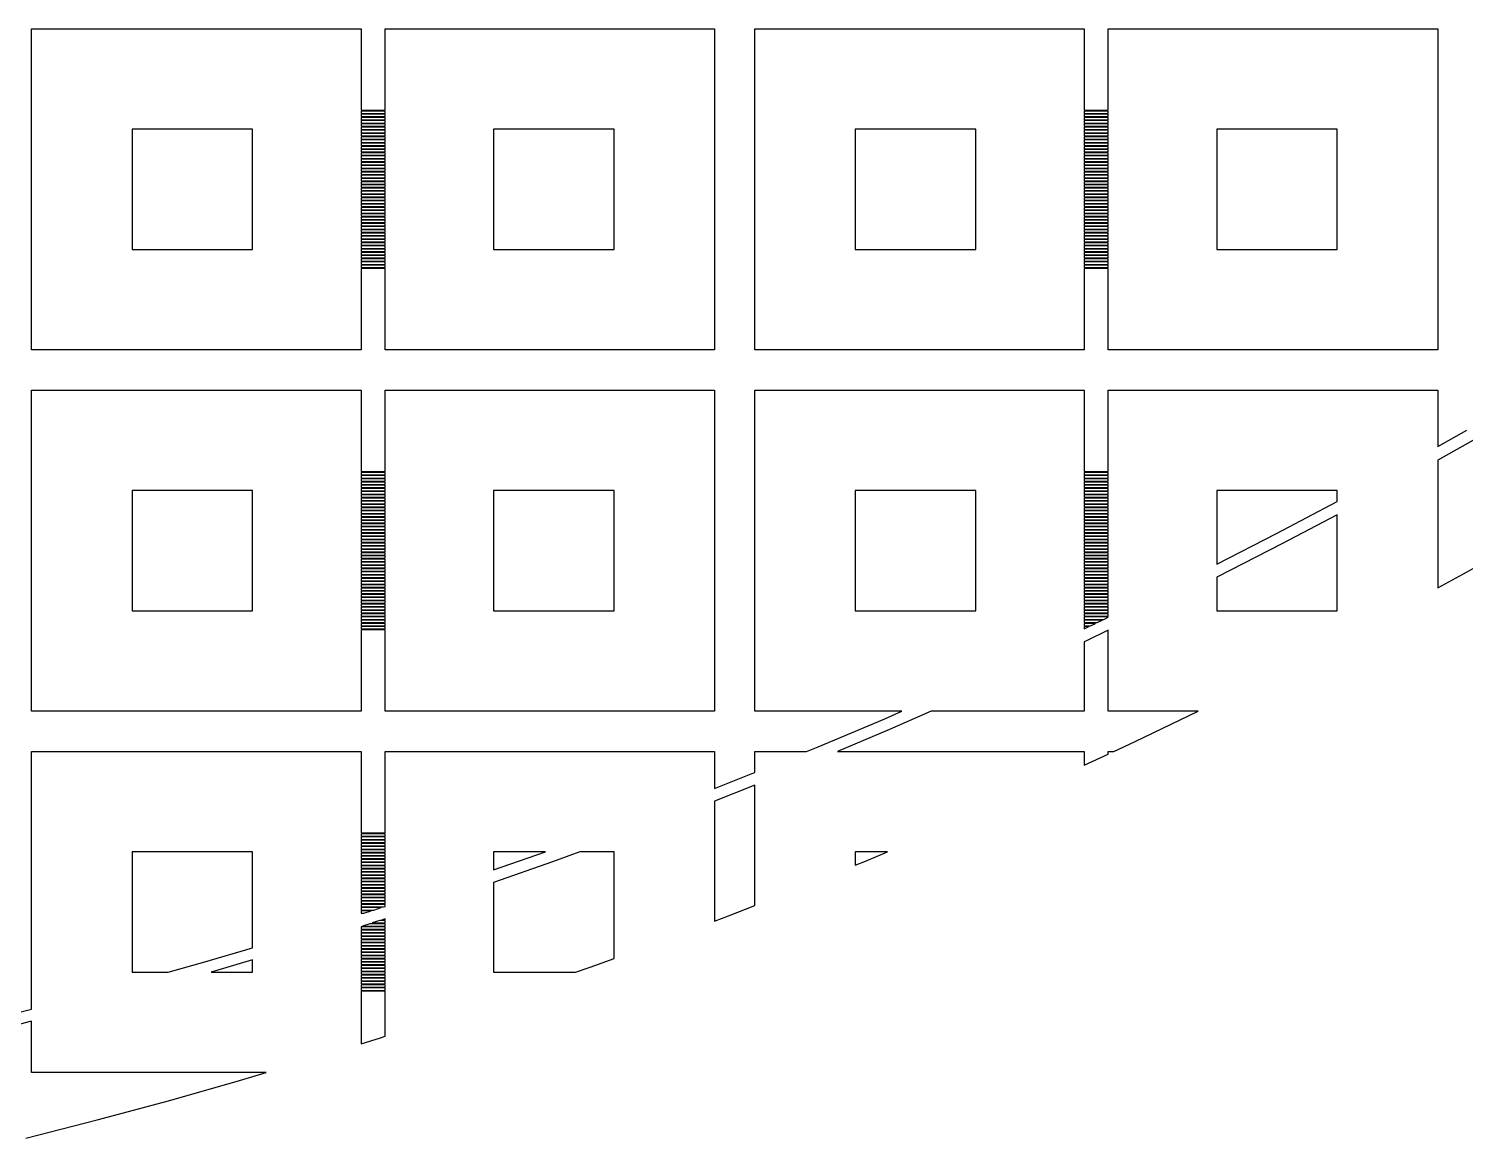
# Model space of a CAD drawing. Extents: x 40 to 187, y -3 to 150.
# Drawn here: x 129.07 to 147.35, y -0.58 to 13.55 of the extents above; entities that cross this region are included whole.
import ezdxf

# ---------------------------------------------------------------- set-up
doc = ezdxf.new("R2010")
doc.units = 0

msp = doc.modelspace()

# ---------------------------------------------------------------- linework, layer by layer
for p, q in [((129.103, 9.459), (129.103, 13.5494)), ((129.103, 13.5494), (133.296, 13.5494)), ((133.296, 13.5494), (133.296, 12.5115)), ((133.603, 12.5115), (133.603, 13.5494)), ((133.603, 13.5494), (137.795, 13.5494)), ((137.795, 13.5494), (137.795, 9.459)), ((138.307, 9.459), (138.307, 13.5494)), ((138.307, 13.5494), (142.499, 13.5494)), ((142.499, 13.5494), (142.499, 12.5115)), ((142.806, 12.5115), (142.806, 13.5494)), ((142.806, 13.5494), (146.999, 13.5494)), ((146.999, 13.5494), (146.999, 9.459)), ((133.296, 12.5115), (133.603, 12.5115)), ((133.603, 12.5013), (133.296, 12.5013)), ((133.296, 12.5013), (133.296, 12.4706)), ((133.296, 12.4706), (133.603, 12.4706)), ((133.603, 12.4604), (133.296, 12.4604)), ((133.296, 12.4604), (133.296, 12.4297)), ((133.603, 12.4706), (133.603, 12.5013)), ((133.603, 12.4297), (133.603, 12.4604)), ((142.499, 12.5115), (142.806, 12.5115)), ((142.806, 12.5013), (142.499, 12.5013)), ((142.499, 12.5013), (142.499, 12.4706)), ((142.499, 12.4706), (142.806, 12.4706)), ((142.806, 12.4604), (142.499, 12.4604)), ((142.499, 12.4604), (142.499, 12.4297)), ((142.806, 12.4706), (142.806, 12.5013)), ((142.806, 12.4297), (142.806, 12.4604)), ((131.915, 12.2712), (130.381, 12.2712)), ((130.381, 12.2712), (130.381, 10.7373)), ((131.915, 10.7373), (131.915, 12.2712)), ((133.296, 12.4297), (133.603, 12.4297)), ((133.603, 12.4195), (133.296, 12.4195)), ((133.296, 12.4195), (133.296, 12.3888)), ((133.296, 12.3888), (133.603, 12.3888)), ((133.603, 12.3786), (133.296, 12.3786)), ((133.296, 12.3786), (133.296, 12.3479)), ((133.296, 12.3479), (133.603, 12.3479)), ((133.603, 12.3376), (133.296, 12.3376)), ((133.296, 12.3376), (133.296, 12.307)), ((133.296, 12.307), (133.603, 12.307)), ((133.603, 12.2968), (133.296, 12.2968)), ((133.296, 12.2968), (133.296, 12.2661)), ((133.296, 12.2661), (133.603, 12.2661)), ((133.603, 12.2558), (133.296, 12.2558)), ((133.296, 12.2558), (133.296, 12.2252)), ((133.603, 12.3888), (133.603, 12.4195)), ((133.603, 12.3479), (133.603, 12.3786)), ((133.603, 12.307), (133.603, 12.3376)), ((133.603, 12.2661), (133.603, 12.2968)), ((133.603, 12.2252), (133.603, 12.2558)), ((136.517, 12.2712), (134.983, 12.2712)), ((134.983, 12.2712), (134.983, 10.7373)), ((136.517, 10.7373), (136.517, 12.2712)), ((141.119, 12.2712), (139.585, 12.2712)), ((139.585, 12.2712), (139.585, 10.7373)), ((141.119, 10.7373), (141.119, 12.2712)), ((142.499, 12.4297), (142.806, 12.4297)), ((142.806, 12.4195), (142.499, 12.4195)), ((142.499, 12.4195), (142.499, 12.3888)), ((142.499, 12.3888), (142.806, 12.3888)), ((142.806, 12.3786), (142.499, 12.3786)), ((142.499, 12.3786), (142.499, 12.3479)), ((142.499, 12.3479), (142.806, 12.3479)), ((142.806, 12.3376), (142.499, 12.3376)), ((142.499, 12.3376), (142.499, 12.307)), ((142.499, 12.307), (142.806, 12.307)), ((142.806, 12.2968), (142.499, 12.2968)), ((142.499, 12.2968), (142.499, 12.2661)), ((142.499, 12.2661), (142.806, 12.2661)), ((142.806, 12.2558), (142.499, 12.2558)), ((142.499, 12.2558), (142.499, 12.2252)), ((142.806, 12.3888), (142.806, 12.4195)), ((142.806, 12.3479), (142.806, 12.3786)), ((142.806, 12.307), (142.806, 12.3376)), ((142.806, 12.2661), (142.806, 12.2968)), ((142.806, 12.2252), (142.806, 12.2558)), ((145.72, 12.2712), (144.187, 12.2712)), ((144.187, 12.2712), (144.187, 10.7373)), ((145.72, 10.7373), (145.72, 12.2712)), ((133.296, 12.2252), (133.603, 12.2252)), ((133.603, 12.2149), (133.296, 12.2149)), ((133.296, 12.2149), (133.296, 12.1843)), ((133.296, 12.1843), (133.603, 12.1843)), ((133.603, 12.174), (133.296, 12.174)), ((133.296, 12.174), (133.296, 12.1434)), ((133.296, 12.1434), (133.603, 12.1434)), ((133.603, 12.1331), (133.296, 12.1331)), ((133.296, 12.1331), (133.296, 12.1024)), ((133.296, 12.1024), (133.603, 12.1024)), ((133.603, 12.0922), (133.296, 12.0922)), ((133.296, 12.0922), (133.296, 12.0616)), ((133.603, 12.1843), (133.603, 12.2149)), ((133.603, 12.1434), (133.603, 12.174)), ((133.603, 12.1024), (133.603, 12.1331)), ((133.603, 12.0616), (133.603, 12.0922)), ((142.499, 12.2252), (142.806, 12.2252)), ((142.806, 12.2149), (142.499, 12.2149)), ((142.499, 12.2149), (142.499, 12.1843)), ((142.499, 12.1843), (142.806, 12.1843)), ((142.806, 12.174), (142.499, 12.174)), ((142.499, 12.174), (142.499, 12.1434)), ((142.499, 12.1434), (142.806, 12.1434)), ((142.806, 12.1331), (142.499, 12.1331)), ((142.499, 12.1331), (142.499, 12.1024)), ((142.499, 12.1024), (142.806, 12.1024)), ((142.806, 12.0922), (142.499, 12.0922)), ((142.499, 12.0922), (142.499, 12.0616)), ((142.806, 12.1843), (142.806, 12.2149)), ((142.806, 12.1434), (142.806, 12.174)), ((142.806, 12.1024), (142.806, 12.1331)), ((142.806, 12.0616), (142.806, 12.0922)), ((133.296, 12.0616), (133.603, 12.0616)), ((133.603, 12.0513), (133.296, 12.0513)), ((133.296, 12.0513), (133.296, 12.0206)), ((133.296, 12.0206), (133.603, 12.0206)), ((133.603, 12.0104), (133.296, 12.0104)), ((133.296, 12.0104), (133.296, 11.9798)), ((133.296, 11.9798), (133.603, 11.9798)), ((133.603, 11.9695), (133.296, 11.9695)), ((133.296, 11.9695), (133.296, 11.9388)), ((133.296, 11.9388), (133.603, 11.9388)), ((133.603, 11.9286), (133.296, 11.9286)), ((133.296, 11.9286), (133.296, 11.8979)), ((133.296, 11.8979), (133.603, 11.8979)), ((133.603, 11.8877), (133.296, 11.8877)), ((133.296, 11.8877), (133.296, 11.857)), ((133.603, 12.0206), (133.603, 12.0513)), ((133.603, 11.9798), (133.603, 12.0104)), ((133.603, 11.9388), (133.603, 11.9695)), ((133.603, 11.8979), (133.603, 11.9286)), ((133.603, 11.857), (133.603, 11.8877)), ((142.499, 12.0616), (142.806, 12.0616)), ((142.806, 12.0513), (142.499, 12.0513)), ((142.499, 12.0513), (142.499, 12.0206)), ((142.499, 12.0206), (142.806, 12.0206)), ((142.806, 12.0104), (142.499, 12.0104)), ((142.499, 12.0104), (142.499, 11.9798)), ((142.499, 11.9798), (142.806, 11.9798)), ((142.806, 11.9695), (142.499, 11.9695)), ((142.499, 11.9695), (142.499, 11.9388)), ((142.499, 11.9388), (142.806, 11.9388)), ((142.806, 11.9286), (142.499, 11.9286)), ((142.499, 11.9286), (142.499, 11.8979)), ((142.499, 11.8979), (142.806, 11.8979)), ((142.806, 11.8877), (142.499, 11.8877)), ((142.499, 11.8877), (142.499, 11.857)), ((142.806, 12.0206), (142.806, 12.0513)), ((142.806, 11.9798), (142.806, 12.0104)), ((142.806, 11.9388), (142.806, 11.9695)), ((142.806, 11.8979), (142.806, 11.9286)), ((142.806, 11.857), (142.806, 11.8877)), ((133.296, 11.857), (133.603, 11.857)), ((133.603, 11.8468), (133.296, 11.8468)), ((133.296, 11.8468), (133.296, 11.8161)), ((133.296, 11.8161), (133.603, 11.8161)), ((133.603, 11.8059), (133.296, 11.8059)), ((133.296, 11.8059), (133.296, 11.7752)), ((133.296, 11.7752), (133.603, 11.7752)), ((133.603, 11.765), (133.296, 11.765)), ((133.296, 11.765), (133.296, 11.7343)), ((133.296, 11.7343), (133.603, 11.7343)), ((133.603, 11.7241), (133.296, 11.7241)), ((133.296, 11.7241), (133.296, 11.6934)), ((133.603, 11.8161), (133.603, 11.8468)), ((133.603, 11.7752), (133.603, 11.8059)), ((133.603, 11.7343), (133.603, 11.765)), ((133.603, 11.6934), (133.603, 11.7241)), ((142.499, 11.857), (142.806, 11.857)), ((142.806, 11.8468), (142.499, 11.8468)), ((142.499, 11.8468), (142.499, 11.8161)), ((142.499, 11.8161), (142.806, 11.8161)), ((142.806, 11.8059), (142.499, 11.8059)), ((142.499, 11.8059), (142.499, 11.7752)), ((142.499, 11.7752), (142.806, 11.7752)), ((142.806, 11.765), (142.499, 11.765)), ((142.499, 11.765), (142.499, 11.7343)), ((142.499, 11.7343), (142.806, 11.7343)), ((142.806, 11.7241), (142.499, 11.7241)), ((142.499, 11.7241), (142.499, 11.6934)), ((142.806, 11.8161), (142.806, 11.8468)), ((142.806, 11.7752), (142.806, 11.8059)), ((142.806, 11.7343), (142.806, 11.765)), ((142.806, 11.6934), (142.806, 11.7241)), ((133.296, 11.6934), (133.603, 11.6934)), ((133.603, 11.6832), (133.296, 11.6832)), ((133.296, 11.6832), (133.296, 11.6525)), ((133.296, 11.6525), (133.603, 11.6525)), ((133.603, 11.6423), (133.296, 11.6423)), ((133.296, 11.6423), (133.296, 11.6116)), ((133.296, 11.6116), (133.603, 11.6116)), ((133.603, 11.6014), (133.296, 11.6014)), ((133.296, 11.6014), (133.296, 11.5707)), ((133.296, 11.5707), (133.603, 11.5707)), ((133.603, 11.5605), (133.296, 11.5605)), ((133.296, 11.5605), (133.296, 11.5298)), ((133.296, 11.5298), (133.603, 11.5298)), ((133.603, 11.5196), (133.296, 11.5196)), ((133.296, 11.5196), (133.296, 11.4889)), ((133.603, 11.6525), (133.603, 11.6832)), ((133.603, 11.6116), (133.603, 11.6423)), ((133.603, 11.5707), (133.603, 11.6014)), ((133.603, 11.5298), (133.603, 11.5605)), ((133.603, 11.4889), (133.603, 11.5196)), ((142.499, 11.6934), (142.806, 11.6934)), ((142.806, 11.6832), (142.499, 11.6832)), ((142.499, 11.6832), (142.499, 11.6525)), ((142.499, 11.6525), (142.806, 11.6525)), ((142.806, 11.6423), (142.499, 11.6423)), ((142.499, 11.6423), (142.499, 11.6116)), ((142.499, 11.6116), (142.806, 11.6116)), ((142.806, 11.6014), (142.499, 11.6014)), ((142.499, 11.6014), (142.499, 11.5707)), ((142.499, 11.5707), (142.806, 11.5707)), ((142.806, 11.5605), (142.499, 11.5605)), ((142.499, 11.5605), (142.499, 11.5298)), ((142.499, 11.5298), (142.806, 11.5298)), ((142.806, 11.5196), (142.499, 11.5196)), ((142.499, 11.5196), (142.499, 11.4889)), ((142.806, 11.6525), (142.806, 11.6832)), ((142.806, 11.6116), (142.806, 11.6423)), ((142.806, 11.5707), (142.806, 11.6014)), ((142.806, 11.5298), (142.806, 11.5605)), ((142.806, 11.4889), (142.806, 11.5196)), ((133.296, 11.4889), (133.603, 11.4889)), ((133.603, 11.4787), (133.296, 11.4787)), ((133.296, 11.4787), (133.296, 11.448)), ((133.296, 11.448), (133.603, 11.448)), ((133.603, 11.4378), (133.296, 11.4378)), ((133.296, 11.4378), (133.296, 11.4071)), ((133.296, 11.4071), (133.603, 11.4071)), ((133.603, 11.3969), (133.296, 11.3969)), ((133.296, 11.3969), (133.296, 11.3662)), ((133.296, 11.3662), (133.603, 11.3662)), ((133.603, 11.356), (133.296, 11.356)), ((133.296, 11.356), (133.296, 11.3253)), ((133.603, 11.448), (133.603, 11.4787)), ((133.603, 11.4071), (133.603, 11.4378)), ((133.603, 11.3662), (133.603, 11.3969)), ((133.603, 11.3253), (133.603, 11.356)), ((142.499, 11.4889), (142.806, 11.4889)), ((142.806, 11.4787), (142.499, 11.4787)), ((142.499, 11.4787), (142.499, 11.448)), ((142.499, 11.448), (142.806, 11.448)), ((142.806, 11.4378), (142.499, 11.4378)), ((142.499, 11.4378), (142.499, 11.4071)), ((142.499, 11.4071), (142.806, 11.4071)), ((142.806, 11.3969), (142.499, 11.3969)), ((142.499, 11.3969), (142.499, 11.3662)), ((142.499, 11.3662), (142.806, 11.3662)), ((142.806, 11.356), (142.499, 11.356)), ((142.499, 11.356), (142.499, 11.3253)), ((142.806, 11.448), (142.806, 11.4787)), ((142.806, 11.4071), (142.806, 11.4378)), ((142.806, 11.3662), (142.806, 11.3969)), ((142.806, 11.3253), (142.806, 11.356)), ((133.296, 11.3253), (133.603, 11.3253)), ((133.603, 11.3151), (133.296, 11.3151)), ((133.296, 11.3151), (133.296, 11.2844)), ((133.296, 11.2844), (133.603, 11.2844)), ((133.603, 11.2742), (133.296, 11.2742)), ((133.296, 11.2742), (133.296, 11.2435)), ((133.296, 11.2435), (133.603, 11.2435)), ((133.603, 11.2333), (133.296, 11.2333)), ((133.296, 11.2333), (133.296, 11.2026)), ((133.296, 11.2026), (133.603, 11.2026)), ((133.603, 11.1924), (133.296, 11.1924)), ((133.296, 11.1924), (133.296, 11.1617)), ((133.296, 11.1617), (133.603, 11.1617)), ((133.603, 11.2844), (133.603, 11.3151)), ((133.603, 11.2435), (133.603, 11.2742)), ((133.603, 11.2026), (133.603, 11.2333)), ((133.603, 11.1617), (133.603, 11.1924)), ((142.499, 11.3253), (142.806, 11.3253)), ((142.806, 11.3151), (142.499, 11.3151)), ((142.499, 11.3151), (142.499, 11.2844)), ((142.499, 11.2844), (142.806, 11.2844)), ((142.806, 11.2742), (142.499, 11.2742)), ((142.499, 11.2742), (142.499, 11.2435)), ((142.499, 11.2435), (142.806, 11.2435)), ((142.806, 11.2333), (142.499, 11.2333)), ((142.499, 11.2333), (142.499, 11.2026)), ((142.499, 11.2026), (142.806, 11.2026)), ((142.806, 11.1924), (142.499, 11.1924)), ((142.499, 11.1924), (142.499, 11.1617)), ((142.499, 11.1617), (142.806, 11.1617)), ((142.806, 11.2844), (142.806, 11.3151)), ((142.806, 11.2435), (142.806, 11.2742)), ((142.806, 11.2026), (142.806, 11.2333)), ((142.806, 11.1617), (142.806, 11.1924)), ((133.603, 11.1515), (133.296, 11.1515)), ((133.296, 11.1515), (133.296, 11.1208)), ((133.296, 11.1208), (133.603, 11.1208)), ((133.603, 11.1105), (133.296, 11.1105)), ((133.296, 11.1105), (133.296, 11.0799)), ((133.296, 11.0799), (133.603, 11.0799)), ((133.603, 11.0697), (133.296, 11.0697)), ((133.296, 11.0697), (133.296, 11.039)), ((133.296, 11.039), (133.603, 11.039)), ((133.603, 11.0287), (133.296, 11.0287)), ((133.296, 11.0287), (133.296, 10.9981)), ((133.296, 10.9981), (133.603, 10.9981)), ((133.603, 10.9878), (133.296, 10.9878)), ((133.296, 10.9878), (133.296, 10.9572)), ((133.603, 11.1208), (133.603, 11.1515)), ((133.603, 11.0799), (133.603, 11.1105)), ((133.603, 11.039), (133.603, 11.0697)), ((133.603, 10.9981), (133.603, 11.0287)), ((133.603, 10.9572), (133.603, 10.9878)), ((142.806, 11.1515), (142.499, 11.1515)), ((142.499, 11.1515), (142.499, 11.1208)), ((142.499, 11.1208), (142.806, 11.1208)), ((142.806, 11.1105), (142.499, 11.1105)), ((142.499, 11.1105), (142.499, 11.0799)), ((142.499, 11.0799), (142.806, 11.0799)), ((142.806, 11.0697), (142.499, 11.0697)), ((142.499, 11.0697), (142.499, 11.039)), ((142.499, 11.039), (142.806, 11.039)), ((142.806, 11.0287), (142.499, 11.0287)), ((142.499, 11.0287), (142.499, 10.9981)), ((142.499, 10.9981), (142.806, 10.9981)), ((142.806, 10.9878), (142.499, 10.9878)), ((142.499, 10.9878), (142.499, 10.9572)), ((142.806, 11.1208), (142.806, 11.1515)), ((142.806, 11.0799), (142.806, 11.1105)), ((142.806, 11.039), (142.806, 11.0697)), ((142.806, 10.9981), (142.806, 11.0287)), ((142.806, 10.9572), (142.806, 10.9878)), ((133.296, 10.9572), (133.603, 10.9572)), ((133.603, 10.9469), (133.296, 10.9469)), ((133.296, 10.9469), (133.296, 10.9162)), ((133.296, 10.9162), (133.603, 10.9162)), ((133.603, 10.906), (133.296, 10.906)), ((133.296, 10.906), (133.296, 10.8754)), ((133.296, 10.8754), (133.603, 10.8754)), ((133.603, 10.8651), (133.296, 10.8651)), ((133.296, 10.8651), (133.296, 10.8344)), ((133.296, 10.8344), (133.603, 10.8344)), ((133.603, 10.8242), (133.296, 10.8242)), ((133.296, 10.8242), (133.296, 10.7935)), ((133.296, 10.7935), (133.603, 10.7935)), ((133.603, 10.9162), (133.603, 10.9469)), ((133.603, 10.8754), (133.603, 10.906)), ((133.603, 10.8344), (133.603, 10.8651)), ((133.603, 10.7935), (133.603, 10.8242)), ((142.499, 10.9572), (142.806, 10.9572)), ((142.806, 10.9469), (142.499, 10.9469)), ((142.499, 10.9469), (142.499, 10.9162)), ((142.499, 10.9162), (142.806, 10.9162)), ((142.806, 10.906), (142.499, 10.906)), ((142.499, 10.906), (142.499, 10.8754)), ((142.499, 10.8754), (142.806, 10.8754)), ((142.806, 10.8651), (142.499, 10.8651)), ((142.499, 10.8651), (142.499, 10.8344)), ((142.499, 10.8344), (142.806, 10.8344)), ((142.806, 10.8242), (142.499, 10.8242)), ((142.499, 10.8242), (142.499, 10.7935)), ((142.499, 10.7935), (142.806, 10.7935)), ((142.806, 10.9162), (142.806, 10.9469)), ((142.806, 10.8754), (142.806, 10.906)), ((142.806, 10.8344), (142.806, 10.8651)), ((142.806, 10.7935), (142.806, 10.8242)), ((130.381, 10.7373), (131.915, 10.7373)), ((133.603, 10.7833), (133.296, 10.7833)), ((133.296, 10.7833), (133.296, 10.7526)), ((133.296, 10.7526), (133.603, 10.7526)), ((133.603, 10.7424), (133.296, 10.7424)), ((133.296, 10.7424), (133.296, 10.7117)), ((133.296, 10.7117), (133.603, 10.7117)), ((133.603, 10.7015), (133.296, 10.7015)), ((133.296, 10.7015), (133.296, 10.6708)), ((133.296, 10.6708), (133.603, 10.6708)), ((133.603, 10.6606), (133.296, 10.6606)), ((133.296, 10.6606), (133.296, 10.6299)), ((133.296, 10.6299), (133.603, 10.6299)), ((133.603, 10.6197), (133.296, 10.6197)), ((133.296, 10.6197), (133.296, 10.589)), ((133.603, 10.7526), (133.603, 10.7833)), ((133.603, 10.7117), (133.603, 10.7424)), ((133.603, 10.6708), (133.603, 10.7015)), ((133.603, 10.6299), (133.603, 10.6606)), ((133.603, 10.589), (133.603, 10.6197)), ((134.983, 10.7373), (136.517, 10.7373)), ((139.585, 10.7373), (141.119, 10.7373)), ((142.806, 10.7833), (142.499, 10.7833)), ((142.499, 10.7833), (142.499, 10.7526)), ((142.499, 10.7526), (142.806, 10.7526)), ((142.806, 10.7424), (142.499, 10.7424)), ((142.499, 10.7424), (142.499, 10.7117)), ((142.499, 10.7117), (142.806, 10.7117)), ((142.806, 10.7015), (142.499, 10.7015)), ((142.499, 10.7015), (142.499, 10.6708)), ((142.499, 10.6708), (142.806, 10.6708)), ((142.806, 10.6606), (142.499, 10.6606)), ((142.499, 10.6606), (142.499, 10.6299)), ((142.499, 10.6299), (142.806, 10.6299)), ((142.806, 10.6197), (142.499, 10.6197)), ((142.499, 10.6197), (142.499, 10.589)), ((142.806, 10.7526), (142.806, 10.7833)), ((142.806, 10.7117), (142.806, 10.7424)), ((142.806, 10.6708), (142.806, 10.7015)), ((142.806, 10.6299), (142.806, 10.6606)), ((142.806, 10.589), (142.806, 10.6197)), ((144.187, 10.7373), (145.72, 10.7373)), ((133.296, 10.589), (133.603, 10.589)), ((133.603, 10.5788), (133.296, 10.5788)), ((133.296, 10.5788), (133.296, 10.5481)), ((133.296, 10.5481), (133.603, 10.5481)), ((133.603, 10.5379), (133.296, 10.5379)), ((133.296, 10.5379), (133.296, 10.5072)), ((133.296, 10.5072), (133.603, 10.5072)), ((133.603, 10.497), (133.296, 10.497)), ((133.296, 10.497), (133.296, 9.459)), ((133.603, 10.5481), (133.603, 10.5788)), ((133.603, 10.5072), (133.603, 10.5379)), ((133.603, 9.459), (133.603, 10.497)), ((142.499, 10.589), (142.806, 10.589)), ((142.806, 10.5788), (142.499, 10.5788)), ((142.499, 10.5788), (142.499, 10.5481)), ((142.499, 10.5481), (142.806, 10.5481)), ((142.806, 10.5379), (142.499, 10.5379)), ((142.499, 10.5379), (142.499, 10.5072)), ((142.499, 10.5072), (142.806, 10.5072)), ((142.806, 10.497), (142.499, 10.497)), ((142.499, 10.497), (142.499, 9.459)), ((142.806, 10.5481), (142.806, 10.5788)), ((142.806, 10.5072), (142.806, 10.5379)), ((142.806, 9.459), (142.806, 10.497)), ((133.296, 9.459), (129.103, 9.459)), ((137.795, 9.459), (133.603, 9.459)), ((142.499, 9.459), (138.307, 9.459)), ((146.999, 9.459), (142.806, 9.459)), ((129.103, 4.8574), (129.103, 8.9477)), ((129.103, 8.9477), (133.296, 8.9477)), ((133.296, 8.9477), (133.296, 7.9098)), ((133.603, 7.9098), (133.603, 8.9477)), ((133.603, 8.9477), (137.795, 8.9477)), ((137.795, 8.9477), (137.795, 4.8574)), ((138.307, 4.8574), (138.307, 8.9477)), ((138.307, 8.9477), (142.499, 8.9477)), ((142.499, 8.9477), (142.499, 7.9098)), ((142.806, 7.9098), (142.806, 8.9477)), ((142.806, 8.9477), (146.999, 8.9477)), ((146.999, 8.9477), (146.999, 8.228)), ((146.999, 8.228), (147.371, 8.4359)), ((147.445, 8.3054), (146.999, 8.0562)), ((146.999, 8.0562), (146.999, 6.4293)), ((133.296, 7.9098), (133.603, 7.9098)), ((133.603, 7.8996), (133.296, 7.8996)), ((133.296, 7.8996), (133.296, 7.8689)), ((133.296, 7.8689), (133.603, 7.8689)), ((133.603, 7.8689), (133.603, 7.8996)), ((142.499, 7.9098), (142.806, 7.9098)), ((142.806, 7.8996), (142.499, 7.8996)), ((142.499, 7.8996), (142.499, 7.8689)), ((142.499, 7.8689), (142.806, 7.8689)), ((142.806, 7.8689), (142.806, 7.8996)), ((133.603, 7.8587), (133.296, 7.8587)), ((133.296, 7.8587), (133.296, 7.828)), ((133.296, 7.828), (133.603, 7.828)), ((133.603, 7.8178), (133.296, 7.8178)), ((133.296, 7.8178), (133.296, 7.7871)), ((133.296, 7.7871), (133.603, 7.7871)), ((133.603, 7.7769), (133.296, 7.7769)), ((133.296, 7.7769), (133.296, 7.7462)), ((133.296, 7.7462), (133.603, 7.7462)), ((133.603, 7.7359), (133.296, 7.7359)), ((133.296, 7.7359), (133.296, 7.7053)), ((133.296, 7.7053), (133.603, 7.7053)), ((133.603, 7.6951), (133.296, 7.6951)), ((133.296, 7.6951), (133.296, 7.6644)), ((133.603, 7.828), (133.603, 7.8587)), ((133.603, 7.7871), (133.603, 7.8178)), ((133.603, 7.7462), (133.603, 7.7769)), ((133.603, 7.7053), (133.603, 7.7359)), ((133.603, 7.6644), (133.603, 7.6951)), ((142.806, 7.8587), (142.499, 7.8587)), ((142.499, 7.8587), (142.499, 7.828)), ((142.499, 7.828), (142.806, 7.828)), ((142.806, 7.8178), (142.499, 7.8178)), ((142.499, 7.8178), (142.499, 7.7871)), ((142.499, 7.7871), (142.806, 7.7871)), ((142.806, 7.7769), (142.499, 7.7769)), ((142.499, 7.7769), (142.499, 7.7462)), ((142.499, 7.7462), (142.806, 7.7462)), ((142.806, 7.7359), (142.499, 7.7359)), ((142.499, 7.7359), (142.499, 7.7053)), ((142.499, 7.7053), (142.806, 7.7053)), ((142.806, 7.6951), (142.499, 7.6951)), ((142.499, 7.6951), (142.499, 7.6644)), ((142.806, 7.828), (142.806, 7.8587)), ((142.806, 7.7871), (142.806, 7.8178)), ((142.806, 7.7462), (142.806, 7.7769)), ((142.806, 7.7053), (142.806, 7.7359)), ((142.806, 7.6644), (142.806, 7.6951)), ((131.915, 7.6695), (130.381, 7.6695)), ((130.381, 7.6695), (130.381, 6.1356)), ((131.915, 6.1356), (131.915, 7.6695)), ((133.296, 7.6644), (133.603, 7.6644)), ((133.603, 7.6541), (133.296, 7.6541)), ((133.296, 7.6541), (133.296, 7.6235)), ((133.296, 7.6235), (133.603, 7.6235)), ((133.603, 7.6132), (133.296, 7.6132)), ((133.296, 7.6132), (133.296, 7.5826)), ((133.296, 7.5826), (133.603, 7.5826)), ((133.603, 7.5723), (133.296, 7.5723)), ((133.296, 7.5723), (133.296, 7.5417)), ((133.296, 7.5417), (133.603, 7.5417)), ((133.603, 7.5314), (133.296, 7.5314)), ((133.296, 7.5314), (133.296, 7.5008)), ((133.296, 7.5008), (133.603, 7.5008)), ((133.603, 7.6235), (133.603, 7.6541)), ((133.603, 7.5826), (133.603, 7.6132)), ((133.603, 7.5417), (133.603, 7.5723)), ((133.603, 7.5008), (133.603, 7.5314)), ((136.517, 7.6695), (134.983, 7.6695)), ((134.983, 7.6695), (134.983, 6.1356)), ((136.517, 6.1356), (136.517, 7.6695)), ((141.119, 7.6695), (139.585, 7.6695)), ((139.585, 7.6695), (139.585, 6.1356)), ((141.119, 6.1356), (141.119, 7.6695)), ((142.499, 7.6644), (142.806, 7.6644)), ((142.806, 7.6541), (142.499, 7.6541)), ((142.499, 7.6541), (142.499, 7.6235)), ((142.499, 7.6235), (142.806, 7.6235)), ((142.806, 7.6132), (142.499, 7.6132)), ((142.499, 7.6132), (142.499, 7.5826)), ((142.499, 7.5826), (142.806, 7.5826)), ((142.806, 7.5723), (142.499, 7.5723)), ((142.499, 7.5723), (142.499, 7.5417)), ((142.499, 7.5417), (142.806, 7.5417)), ((142.806, 7.5314), (142.499, 7.5314)), ((142.499, 7.5314), (142.499, 7.5008)), ((142.499, 7.5008), (142.806, 7.5008)), ((142.806, 7.6235), (142.806, 7.6541)), ((142.806, 7.5826), (142.806, 7.6132)), ((142.806, 7.5417), (142.806, 7.5723)), ((142.806, 7.5008), (142.806, 7.5314)), ((145.72, 7.6695), (144.187, 7.6695)), ((144.187, 7.6695), (144.187, 6.7324)), ((144.947, 7.1208), (145.72, 7.5283)), ((145.72, 7.5283), (145.72, 7.6695)), ((133.603, 7.4905), (133.296, 7.4905)), ((133.296, 7.4905), (133.296, 7.4599)), ((133.296, 7.4599), (133.603, 7.4599)), ((133.603, 7.4496), (133.296, 7.4496)), ((133.296, 7.4496), (133.296, 7.4189)), ((133.296, 7.4189), (133.603, 7.4189)), ((133.603, 7.4087), (133.296, 7.4087)), ((133.296, 7.4087), (133.296, 7.378)), ((133.296, 7.378), (133.603, 7.378)), ((133.603, 7.3678), (133.296, 7.3678)), ((133.296, 7.3678), (133.296, 7.3371)), ((133.296, 7.3371), (133.603, 7.3371)), ((133.603, 7.3269), (133.296, 7.3269)), ((133.296, 7.3269), (133.296, 7.2962)), ((133.603, 7.4599), (133.603, 7.4905)), ((133.603, 7.4189), (133.603, 7.4496)), ((133.603, 7.378), (133.603, 7.4087)), ((133.603, 7.3371), (133.603, 7.3678)), ((133.603, 7.2962), (133.603, 7.3269)), ((142.806, 7.4905), (142.499, 7.4905)), ((142.499, 7.4905), (142.499, 7.4599)), ((142.499, 7.4599), (142.806, 7.4599)), ((142.806, 7.4496), (142.499, 7.4496)), ((142.499, 7.4496), (142.499, 7.4189)), ((142.499, 7.4189), (142.806, 7.4189)), ((142.806, 7.4087), (142.499, 7.4087)), ((142.499, 7.4087), (142.499, 7.378)), ((142.499, 7.378), (142.806, 7.378)), ((142.806, 7.3678), (142.499, 7.3678)), ((142.499, 7.3678), (142.499, 7.3371)), ((142.499, 7.3371), (142.806, 7.3371)), ((142.806, 7.3269), (142.499, 7.3269)), ((142.499, 7.3269), (142.499, 7.2962)), ((142.806, 7.4599), (142.806, 7.4905)), ((142.806, 7.4189), (142.806, 7.4496)), ((142.806, 7.378), (142.806, 7.4087)), ((142.806, 7.3371), (142.806, 7.3678)), ((142.806, 7.2962), (142.806, 7.3269)), ((145.72, 7.3588), (145.016, 6.9877)), ((145.72, 6.1356), (145.72, 7.3588)), ((133.296, 7.2962), (133.603, 7.2962)), ((133.603, 7.286), (133.296, 7.286)), ((133.296, 7.286), (133.296, 7.2553)), ((133.296, 7.2553), (133.603, 7.2553)), ((133.603, 7.2451), (133.296, 7.2451)), ((133.296, 7.2451), (133.296, 7.2144)), ((133.296, 7.2144), (133.603, 7.2144)), ((133.603, 7.2042), (133.296, 7.2042)), ((133.296, 7.2042), (133.296, 7.1735)), ((133.296, 7.1735), (133.603, 7.1735)), ((133.603, 7.1633), (133.296, 7.1633)), ((133.296, 7.1633), (133.296, 7.1326)), ((133.296, 7.1326), (133.603, 7.1326)), ((133.603, 7.2553), (133.603, 7.286)), ((133.603, 7.2144), (133.603, 7.2451)), ((133.603, 7.1735), (133.603, 7.2042)), ((133.603, 7.1326), (133.603, 7.1633)), ((142.499, 7.2962), (142.806, 7.2962)), ((142.806, 7.286), (142.499, 7.286)), ((142.499, 7.286), (142.499, 7.2553)), ((142.499, 7.2553), (142.806, 7.2553)), ((142.806, 7.2451), (142.499, 7.2451)), ((142.499, 7.2451), (142.499, 7.2144)), ((142.499, 7.2144), (142.806, 7.2144)), ((142.806, 7.2042), (142.499, 7.2042)), ((142.499, 7.2042), (142.499, 7.1735)), ((142.499, 7.1735), (142.806, 7.1735)), ((142.806, 7.1633), (142.499, 7.1633)), ((142.499, 7.1633), (142.499, 7.1326)), ((142.499, 7.1326), (142.806, 7.1326)), ((142.806, 7.2553), (142.806, 7.286)), ((142.806, 7.2144), (142.806, 7.2451)), ((142.806, 7.1735), (142.806, 7.2042)), ((142.806, 7.1326), (142.806, 7.1633)), ((133.603, 7.1224), (133.296, 7.1224)), ((133.296, 7.1224), (133.296, 7.0917)), ((133.296, 7.0917), (133.603, 7.0917)), ((133.603, 7.0815), (133.296, 7.0815)), ((133.296, 7.0815), (133.296, 7.0508)), ((133.296, 7.0508), (133.603, 7.0508)), ((133.603, 7.0406), (133.296, 7.0406)), ((133.296, 7.0406), (133.296, 7.0099)), ((133.296, 7.0099), (133.603, 7.0099)), ((133.603, 6.9997), (133.296, 6.9997)), ((133.296, 6.9997), (133.296, 6.969)), ((133.296, 6.969), (133.603, 6.969)), ((133.603, 6.9588), (133.296, 6.9588)), ((133.296, 6.9588), (133.296, 6.9281)), ((133.603, 7.0917), (133.603, 7.1224)), ((133.603, 7.0508), (133.603, 7.0815)), ((133.603, 7.0099), (133.603, 7.0406)), ((133.603, 6.969), (133.603, 6.9997)), ((133.603, 6.9281), (133.603, 6.9588)), ((142.806, 7.1224), (142.499, 7.1224)), ((142.499, 7.1224), (142.499, 7.0917)), ((142.499, 7.0917), (142.806, 7.0917)), ((142.806, 7.0815), (142.499, 7.0815)), ((142.499, 7.0815), (142.499, 7.0508)), ((142.499, 7.0508), (142.806, 7.0508)), ((142.806, 7.0406), (142.499, 7.0406)), ((142.499, 7.0406), (142.499, 7.0099)), ((142.499, 7.0099), (142.806, 7.0099)), ((142.806, 6.9997), (142.499, 6.9997)), ((142.499, 6.9997), (142.499, 6.969)), ((142.499, 6.969), (142.806, 6.969)), ((142.806, 6.9588), (142.499, 6.9588)), ((142.499, 6.9588), (142.499, 6.9281)), ((142.806, 7.0917), (142.806, 7.1224)), ((142.806, 7.0508), (142.806, 7.0815)), ((142.806, 7.0099), (142.806, 7.0406)), ((142.806, 6.969), (142.806, 6.9997)), ((142.806, 6.9281), (142.806, 6.9588)), ((144.187, 6.7324), (144.947, 7.1208)), ((145.016, 6.9877), (144.195, 6.5684)), ((133.296, 6.9281), (133.603, 6.9281)), ((133.603, 6.9179), (133.296, 6.9179)), ((133.296, 6.9179), (133.296, 6.8872)), ((133.296, 6.8872), (133.603, 6.8872)), ((133.603, 6.877), (133.296, 6.877)), ((133.296, 6.877), (133.296, 6.8463)), ((133.296, 6.8463), (133.603, 6.8463)), ((133.603, 6.8361), (133.296, 6.8361)), ((133.296, 6.8361), (133.296, 6.8054)), ((133.296, 6.8054), (133.603, 6.8054)), ((133.603, 6.7952), (133.296, 6.7952)), ((133.296, 6.7952), (133.296, 6.7645)), ((133.603, 6.8872), (133.603, 6.9179)), ((133.603, 6.8463), (133.603, 6.877)), ((133.603, 6.8054), (133.603, 6.8361)), ((133.603, 6.7645), (133.603, 6.7952)), ((142.499, 6.9281), (142.806, 6.9281)), ((142.806, 6.9179), (142.499, 6.9179)), ((142.499, 6.9179), (142.499, 6.8872)), ((142.499, 6.8872), (142.806, 6.8872)), ((142.806, 6.877), (142.499, 6.877)), ((142.499, 6.877), (142.499, 6.8463)), ((142.499, 6.8463), (142.806, 6.8463)), ((142.806, 6.8361), (142.499, 6.8361)), ((142.499, 6.8361), (142.499, 6.8054)), ((142.499, 6.8054), (142.806, 6.8054)), ((142.806, 6.7952), (142.499, 6.7952)), ((142.499, 6.7952), (142.499, 6.7645)), ((142.806, 6.8872), (142.806, 6.9179)), ((142.806, 6.8463), (142.806, 6.877)), ((142.806, 6.8054), (142.806, 6.8361)), ((142.806, 6.7645), (142.806, 6.7952)), ((133.296, 6.7645), (133.603, 6.7645)), ((133.603, 6.7543), (133.296, 6.7543)), ((133.296, 6.7543), (133.296, 6.7236)), ((133.296, 6.7236), (133.603, 6.7236)), ((133.603, 6.7134), (133.296, 6.7134)), ((133.296, 6.7134), (133.296, 6.6827)), ((133.296, 6.6827), (133.603, 6.6827)), ((133.603, 6.6725), (133.296, 6.6725)), ((133.296, 6.6725), (133.296, 6.6418)), ((133.296, 6.6418), (133.603, 6.6418)), ((133.603, 6.6316), (133.296, 6.6316)), ((133.296, 6.6316), (133.296, 6.6009)), ((133.296, 6.6009), (133.603, 6.6009)), ((133.603, 6.5907), (133.296, 6.5907)), ((133.296, 6.5907), (133.296, 6.56)), ((133.603, 6.7236), (133.603, 6.7543)), ((133.603, 6.6827), (133.603, 6.7134)), ((133.603, 6.6418), (133.603, 6.6725)), ((133.603, 6.6009), (133.603, 6.6316)), ((133.603, 6.56), (133.603, 6.5907)), ((142.499, 6.7645), (142.806, 6.7645)), ((142.806, 6.7543), (142.499, 6.7543)), ((142.499, 6.7543), (142.499, 6.7236)), ((142.499, 6.7236), (142.806, 6.7236)), ((142.806, 6.7134), (142.499, 6.7134)), ((142.499, 6.7134), (142.499, 6.6827)), ((142.499, 6.6827), (142.806, 6.6827)), ((142.806, 6.6725), (142.499, 6.6725)), ((142.499, 6.6725), (142.499, 6.6418)), ((142.499, 6.6418), (142.806, 6.6418)), ((142.806, 6.6316), (142.499, 6.6316)), ((142.499, 6.6316), (142.499, 6.6009)), ((142.499, 6.6009), (142.806, 6.6009)), ((142.806, 6.5907), (142.499, 6.5907)), ((142.499, 6.5907), (142.499, 6.56)), ((142.806, 6.7236), (142.806, 6.7543)), ((142.806, 6.6827), (142.806, 6.7134)), ((142.806, 6.6418), (142.806, 6.6725)), ((142.806, 6.6009), (142.806, 6.6316)), ((142.806, 6.56), (142.806, 6.5907)), ((146.999, 6.4293), (147.328, 6.6078)), ((147.328, 6.6078), (147.51, 6.7096)), ((133.296, 6.56), (133.603, 6.56)), ((133.603, 6.5498), (133.296, 6.5498)), ((133.296, 6.5498), (133.296, 6.5191)), ((133.296, 6.5191), (133.603, 6.5191)), ((133.603, 6.5088), (133.296, 6.5088)), ((133.296, 6.5088), (133.296, 6.4782)), ((133.296, 6.4782), (133.603, 6.4782)), ((133.603, 6.468), (133.296, 6.468)), ((133.296, 6.468), (133.296, 6.4373)), ((133.296, 6.4373), (133.603, 6.4373)), ((133.603, 6.427), (133.296, 6.427)), ((133.296, 6.427), (133.296, 6.3964)), ((133.603, 6.5191), (133.603, 6.5498)), ((133.603, 6.4782), (133.603, 6.5088)), ((133.603, 6.4373), (133.603, 6.468)), ((133.603, 6.3964), (133.603, 6.427)), ((142.499, 6.56), (142.806, 6.56)), ((142.806, 6.5498), (142.499, 6.5498)), ((142.499, 6.5498), (142.499, 6.5191)), ((142.499, 6.5191), (142.806, 6.5191)), ((142.806, 6.5088), (142.499, 6.5088)), ((142.499, 6.5088), (142.499, 6.4782)), ((142.499, 6.4782), (142.806, 6.4782)), ((142.806, 6.468), (142.499, 6.468)), ((142.499, 6.468), (142.499, 6.4373)), ((142.499, 6.4373), (142.806, 6.4373)), ((142.806, 6.427), (142.499, 6.427)), ((142.499, 6.427), (142.499, 6.3964)), ((142.806, 6.5191), (142.806, 6.5498)), ((142.806, 6.4782), (142.806, 6.5088)), ((142.806, 6.4373), (142.806, 6.468)), ((142.806, 6.3964), (142.806, 6.427)), ((144.195, 6.5684), (144.187, 6.564)), ((144.187, 6.564), (144.187, 6.1356)), ((133.296, 6.3964), (133.603, 6.3964)), ((133.603, 6.3861), (133.296, 6.3861)), ((133.296, 6.3861), (133.296, 6.3555)), ((133.296, 6.3555), (133.603, 6.3555)), ((133.603, 6.3452), (133.296, 6.3452)), ((133.296, 6.3452), (133.296, 6.3145)), ((133.296, 6.3145), (133.603, 6.3145)), ((133.603, 6.3043), (133.296, 6.3043)), ((133.296, 6.3043), (133.296, 6.2736)), ((133.296, 6.2736), (133.603, 6.2736)), ((133.603, 6.2634), (133.296, 6.2634)), ((133.296, 6.2634), (133.296, 6.2327)), ((133.296, 6.2327), (133.603, 6.2327)), ((133.603, 6.2225), (133.296, 6.2225)), ((133.296, 6.2225), (133.296, 6.1918)), ((133.603, 6.3555), (133.603, 6.3861)), ((133.603, 6.3145), (133.603, 6.3452)), ((133.603, 6.2736), (133.603, 6.3043)), ((133.603, 6.2327), (133.603, 6.2634)), ((133.603, 6.1918), (133.603, 6.2225)), ((142.499, 6.3964), (142.806, 6.3964)), ((142.806, 6.3861), (142.499, 6.3861)), ((142.499, 6.3861), (142.499, 6.3555)), ((142.499, 6.3555), (142.806, 6.3555)), ((142.806, 6.3452), (142.499, 6.3452)), ((142.499, 6.3452), (142.499, 6.3145)), ((142.499, 6.3145), (142.806, 6.3145)), ((142.806, 6.3043), (142.499, 6.3043)), ((142.499, 6.3043), (142.499, 6.2736)), ((142.499, 6.2736), (142.806, 6.2736)), ((142.806, 6.2634), (142.499, 6.2634)), ((142.499, 6.2634), (142.499, 6.2327)), ((142.499, 6.2327), (142.806, 6.2327)), ((142.806, 6.2225), (142.499, 6.2225)), ((142.499, 6.2225), (142.499, 6.1918)), ((142.806, 6.3555), (142.806, 6.3861)), ((142.806, 6.3145), (142.806, 6.3452)), ((142.806, 6.2736), (142.806, 6.3043)), ((142.806, 6.2327), (142.806, 6.2634)), ((142.806, 6.1918), (142.806, 6.2225)), ((130.381, 6.1356), (131.915, 6.1356)), ((133.296, 6.1918), (133.603, 6.1918)), ((133.603, 6.1816), (133.296, 6.1816)), ((133.296, 6.1816), (133.296, 6.1509)), ((133.296, 6.1509), (133.603, 6.1509)), ((133.603, 6.1407), (133.296, 6.1407)), ((133.296, 6.1407), (133.296, 6.11)), ((133.296, 6.11), (133.603, 6.11)), ((133.603, 6.0998), (133.296, 6.0998)), ((133.296, 6.0998), (133.296, 6.0691)), ((133.296, 6.0691), (133.603, 6.0691)), ((133.603, 6.0589), (133.296, 6.0589)), ((133.296, 6.0589), (133.296, 6.0282)), ((133.603, 6.1509), (133.603, 6.1816)), ((133.603, 6.11), (133.603, 6.1407)), ((133.603, 6.0691), (133.603, 6.0998)), ((133.603, 6.0282), (133.603, 6.0589)), ((134.983, 6.1356), (136.517, 6.1356)), ((139.585, 6.1356), (141.119, 6.1356)), ((142.499, 6.1918), (142.806, 6.1918)), ((142.806, 6.1816), (142.499, 6.1816)), ((142.499, 6.1816), (142.499, 6.1509)), ((142.499, 6.1509), (142.806, 6.1509)), ((142.806, 6.1407), (142.499, 6.1407)), ((142.499, 6.1407), (142.499, 6.11)), ((142.499, 6.11), (142.806, 6.11)), ((142.806, 6.0998), (142.499, 6.0998)), ((142.499, 6.0998), (142.499, 6.0691)), ((142.499, 6.0691), (142.806, 6.0691)), ((142.806, 6.0589), (142.499, 6.0589)), ((142.499, 6.0589), (142.499, 6.0282)), ((142.751, 6.0282), (142.806, 6.0547)), ((142.806, 6.1509), (142.806, 6.1816)), ((142.806, 6.11), (142.806, 6.1407)), ((142.806, 6.0691), (142.806, 6.0998)), ((142.806, 6.0547), (142.806, 6.0589)), ((144.187, 6.1356), (145.72, 6.1356)), ((133.296, 6.0282), (133.603, 6.0282)), ((133.603, 6.018), (133.296, 6.018)), ((133.296, 6.018), (133.296, 5.9873)), ((133.296, 5.9873), (133.603, 5.9873)), ((133.603, 5.9771), (133.296, 5.9771)), ((133.296, 5.9771), (133.296, 5.9464)), ((133.296, 5.9464), (133.603, 5.9464)), ((133.603, 5.9362), (133.296, 5.9362)), ((133.296, 5.9362), (133.296, 5.9055)), ((133.296, 5.9055), (133.603, 5.9055)), ((133.603, 5.8953), (133.296, 5.8953)), ((133.296, 5.8953), (133.296, 4.8574)), ((133.603, 5.9873), (133.603, 6.018)), ((133.603, 5.9464), (133.603, 5.9771)), ((133.603, 5.9055), (133.603, 5.9362)), ((133.603, 4.8574), (133.603, 5.8953)), ((142.499, 6.0282), (142.751, 6.0282)), ((142.73, 6.018), (142.499, 6.018)), ((142.499, 6.018), (142.499, 5.9873)), ((142.499, 5.9873), (142.666, 5.9873)), ((142.645, 5.9771), (142.499, 5.9771)), ((142.499, 5.9771), (142.499, 5.9464)), ((142.499, 5.9464), (142.581, 5.9464)), ((142.559, 5.9362), (142.499, 5.9362)), ((142.499, 5.9362), (142.499, 5.9073)), ((142.499, 5.9073), (142.559, 5.9362)), ((142.806, 5.8883), (142.539, 5.7602)), ((142.581, 5.9464), (142.645, 5.9771)), ((142.666, 5.9873), (142.73, 6.018)), ((142.806, 4.8574), (142.806, 5.8883)), ((142.539, 5.7602), (142.499, 5.7415)), ((142.499, 5.7415), (142.499, 4.8574)), ((133.296, 4.8574), (129.103, 4.8574)), ((137.795, 4.8574), (133.603, 4.8574)), ((140.178, 4.8574), (138.307, 4.8574)), ((139.113, 4.4055), (139.961, 4.7626)), ((139.961, 4.7626), (140.178, 4.8574)), ((140.553, 4.8574), (140.02, 4.6247)), ((142.499, 4.8574), (140.553, 4.8574)), ((143.951, 4.8574), (142.806, 4.8574)), ((143.149, 4.472), (143.951, 4.8574)), ((140.02, 4.6247), (139.358, 4.346)), ((138.967, 4.346), (139.113, 4.4055)), ((142.878, 4.346), (143.149, 4.472)), ((129.103, 1.0651), (129.103, 4.346)), ((129.103, 4.346), (133.296, 4.346)), ((133.296, 4.346), (133.296, 3.3081)), ((133.603, 3.3081), (133.603, 4.346)), ((133.603, 4.346), (137.795, 4.346)), ((137.795, 4.346), (137.795, 3.8757)), ((138.307, 4.0772), (138.307, 4.346)), ((138.307, 4.346), (138.967, 4.346)), ((139.358, 4.346), (142.499, 4.346)), ((142.499, 4.346), (142.499, 4.1697)), ((142.499, 4.1697), (142.806, 4.3125)), ((142.806, 4.3125), (142.806, 4.346)), ((142.806, 4.346), (142.878, 4.346)), ((137.795, 3.8757), (138.262, 4.0589)), ((138.262, 4.0589), (138.307, 4.0772)), ((138.307, 3.9154), (137.795, 3.7145)), ((138.307, 2.3844), (138.307, 3.9154)), ((137.795, 3.7145), (137.795, 2.1861)), ((133.296, 3.3081), (133.603, 3.3081)), ((133.603, 3.2979), (133.296, 3.2979)), ((133.296, 3.2979), (133.296, 3.2672)), ((133.603, 3.2672), (133.603, 3.2979)), ((133.296, 3.2672), (133.603, 3.2672)), ((133.603, 3.257), (133.296, 3.257)), ((133.296, 3.257), (133.296, 3.2263)), ((133.296, 3.2263), (133.603, 3.2263)), ((133.603, 3.2161), (133.296, 3.2161)), ((133.296, 3.2161), (133.296, 3.1854)), ((133.296, 3.1854), (133.603, 3.1854)), ((133.603, 3.1752), (133.296, 3.1752)), ((133.296, 3.1752), (133.296, 3.1445)), ((133.296, 3.1445), (133.603, 3.1445)), ((133.603, 3.1343), (133.296, 3.1343)), ((133.296, 3.1343), (133.296, 3.1036)), ((133.603, 3.2263), (133.603, 3.257)), ((133.603, 3.1854), (133.603, 3.2161)), ((133.603, 3.1445), (133.603, 3.1752)), ((133.603, 3.1036), (133.603, 3.1343)), ((131.915, 3.0678), (130.381, 3.0678)), ((130.381, 3.0678), (130.381, 1.5339)), ((131.915, 1.8469), (131.915, 3.0678)), ((133.296, 3.1036), (133.603, 3.1036)), ((133.603, 3.0934), (133.296, 3.0934)), ((133.296, 3.0934), (133.296, 3.0627)), ((133.296, 3.0627), (133.603, 3.0627)), ((133.603, 3.0524), (133.296, 3.0524)), ((133.296, 3.0524), (133.296, 3.0218)), ((133.296, 3.0218), (133.603, 3.0218)), ((133.603, 3.0115), (133.296, 3.0115)), ((133.296, 3.0115), (133.296, 2.9809)), ((133.296, 2.9809), (133.603, 2.9809)), ((133.603, 2.9706), (133.296, 2.9706)), ((133.296, 2.9706), (133.296, 2.94)), ((133.296, 2.94), (133.603, 2.94)), ((133.603, 2.9297), (133.296, 2.9297)), ((133.296, 2.9297), (133.296, 2.899)), ((133.603, 3.0627), (133.603, 3.0934)), ((133.603, 3.0218), (133.603, 3.0524)), ((133.603, 2.9809), (133.603, 3.0115)), ((133.603, 2.94), (133.603, 2.9706)), ((133.603, 2.899), (133.603, 2.9297)), ((135.642, 3.0678), (134.983, 3.0678)), ((134.983, 3.0678), (134.983, 2.8367)), ((134.983, 2.8367), (135.642, 3.0678)), ((135.733, 2.9408), (134.983, 2.6777)), ((136.081, 3.0678), (135.733, 2.9408)), ((136.517, 3.0678), (136.081, 3.0678)), ((136.517, 1.71), (136.517, 3.0678)), ((139.995, 3.0678), (139.585, 3.0678)), ((139.585, 3.0678), (139.585, 2.897)), ((139.585, 2.897), (139.716, 2.9504)), ((139.716, 2.9504), (139.995, 3.0678)), ((133.296, 2.899), (133.603, 2.899)), ((133.603, 2.8888), (133.296, 2.8888)), ((133.296, 2.8888), (133.296, 2.8582)), ((133.296, 2.8582), (133.603, 2.8582)), ((133.603, 2.8479), (133.296, 2.8479)), ((133.296, 2.8479), (133.296, 2.8173)), ((133.296, 2.8173), (133.603, 2.8173)), ((133.603, 2.807), (133.296, 2.807)), ((133.296, 2.807), (133.296, 2.7763)), ((133.296, 2.7763), (133.603, 2.7763)), ((133.603, 2.7661), (133.296, 2.7661)), ((133.296, 2.7661), (133.296, 2.7354)), ((133.603, 2.8582), (133.603, 2.8888)), ((133.603, 2.8173), (133.603, 2.8479)), ((133.603, 2.7763), (133.603, 2.807)), ((133.603, 2.7354), (133.603, 2.7661)), ((133.296, 2.7354), (133.603, 2.7354)), ((133.603, 2.7252), (133.296, 2.7252)), ((133.296, 2.7252), (133.296, 2.6945)), ((133.296, 2.6945), (133.603, 2.6945)), ((133.603, 2.6843), (133.296, 2.6843)), ((133.296, 2.6843), (133.296, 2.6536)), ((133.296, 2.6536), (133.603, 2.6536)), ((133.603, 2.6434), (133.296, 2.6434)), ((133.296, 2.6434), (133.296, 2.6127)), ((133.296, 2.6127), (133.603, 2.6127)), ((133.603, 2.6025), (133.296, 2.6025)), ((133.296, 2.6025), (133.296, 2.5718)), ((133.296, 2.5718), (133.603, 2.5718)), ((133.603, 2.5616), (133.296, 2.5616)), ((133.296, 2.5616), (133.296, 2.5309)), ((133.603, 2.6945), (133.603, 2.7252)), ((133.603, 2.6536), (133.603, 2.6843)), ((133.603, 2.6127), (133.603, 2.6434)), ((133.603, 2.5718), (133.603, 2.6025)), ((133.603, 2.5309), (133.603, 2.5616)), ((134.983, 2.6777), (134.983, 1.5339)), ((133.296, 2.5309), (133.603, 2.5309)), ((133.603, 2.5207), (133.296, 2.5207)), ((133.296, 2.5207), (133.296, 2.49)), ((133.296, 2.49), (133.603, 2.49)), ((133.603, 2.4798), (133.296, 2.4798)), ((133.296, 2.4798), (133.296, 2.4491)), ((133.296, 2.4491), (133.603, 2.4491)), ((133.603, 2.4389), (133.296, 2.4389)), ((133.296, 2.4389), (133.296, 2.4082)), ((133.296, 2.4082), (133.603, 2.4082)), ((133.603, 2.398), (133.296, 2.398)), ((133.296, 2.398), (133.296, 2.3673)), ((133.603, 2.49), (133.603, 2.5207)), ((133.603, 2.4491), (133.603, 2.4798)), ((133.603, 2.4082), (133.603, 2.4389)), ((133.603, 2.3735), (133.603, 2.398)), ((137.973, 2.2532), (138.307, 2.3844)), ((133.296, 2.3673), (133.583, 2.3673)), ((133.552, 2.3571), (133.296, 2.3571)), ((133.296, 2.3571), (133.296, 2.3264)), ((133.296, 2.3264), (133.457, 2.3264)), ((133.425, 2.3162), (133.296, 2.3162)), ((133.296, 2.3162), (133.296, 2.2855)), ((133.296, 2.2855), (133.331, 2.2855)), ((133.299, 2.2753), (133.296, 2.2753)), ((133.296, 2.2753), (133.296, 2.2743)), ((133.296, 2.2743), (133.299, 2.2753)), ((133.331, 2.2855), (133.425, 2.3162)), ((133.457, 2.3264), (133.552, 2.3571)), ((133.603, 2.2159), (133.565, 2.2037)), ((133.565, 2.2037), (133.603, 2.2037)), ((133.583, 2.3673), (133.603, 2.3735)), ((133.603, 2.2037), (133.603, 2.2159)), ((137.795, 2.1861), (137.973, 2.2532)), ((133.603, 2.1117), (133.296, 2.1117)), ((133.296, 2.1117), (133.296, 2.081)), ((133.296, 2.081), (133.603, 2.081)), ((133.603, 2.0708), (133.296, 2.0708)), ((133.296, 2.0708), (133.296, 2.0401)), ((133.296, 2.0401), (133.603, 2.0401)), ((133.603, 2.0299), (133.296, 2.0299)), ((133.296, 2.0299), (133.296, 1.9992)), ((133.407, 2.1526), (133.312, 2.1219)), ((133.312, 2.1219), (133.603, 2.1219)), ((133.603, 2.1526), (133.407, 2.1526)), ((133.533, 2.1935), (133.439, 2.1628)), ((133.439, 2.1628), (133.603, 2.1628)), ((133.603, 2.1935), (133.533, 2.1935)), ((133.603, 2.1628), (133.603, 2.1935)), ((133.603, 2.1219), (133.603, 2.1526)), ((133.603, 2.081), (133.603, 2.1117)), ((133.603, 2.0401), (133.603, 2.0708)), ((133.603, 1.9992), (133.603, 2.0299)), ((131.309, 1.6669), (131.915, 1.8469)), ((133.296, 1.9992), (133.603, 1.9992)), ((133.603, 1.9889), (133.296, 1.9889)), ((133.296, 1.9889), (133.296, 1.9583)), ((133.296, 1.9583), (133.603, 1.9583)), ((133.603, 1.9481), (133.296, 1.9481)), ((133.296, 1.9481), (133.296, 1.9174)), ((133.296, 1.9174), (133.603, 1.9174)), ((133.603, 1.9071), (133.296, 1.9071)), ((133.296, 1.9071), (133.296, 1.8765)), ((133.296, 1.8765), (133.603, 1.8765)), ((133.603, 1.8663), (133.296, 1.8663)), ((133.296, 1.8663), (133.296, 1.8356)), ((133.296, 1.8356), (133.603, 1.8356)), ((133.603, 1.9583), (133.603, 1.9889)), ((133.603, 1.9174), (133.603, 1.9481)), ((133.603, 1.8765), (133.603, 1.9071)), ((133.603, 1.8356), (133.603, 1.8663)), ((130.839, 1.5339), (131.309, 1.6669)), ((131.915, 1.6904), (131.388, 1.5339)), ((131.915, 1.5339), (131.915, 1.6904)), ((133.603, 1.8253), (133.296, 1.8253)), ((133.296, 1.8253), (133.296, 1.7947)), ((133.296, 1.7947), (133.603, 1.7947)), ((133.603, 1.7844), (133.296, 1.7844)), ((133.296, 1.7844), (133.296, 1.7538)), ((133.296, 1.7538), (133.603, 1.7538)), ((133.603, 1.7435), (133.296, 1.7435)), ((133.296, 1.7435), (133.296, 1.7128)), ((133.296, 1.7128), (133.603, 1.7128)), ((133.603, 1.7026), (133.296, 1.7026)), ((133.296, 1.7026), (133.296, 1.672)), ((133.296, 1.672), (133.603, 1.672)), ((133.603, 1.6617), (133.296, 1.6617)), ((133.296, 1.6617), (133.296, 1.631)), ((133.603, 1.7947), (133.603, 1.8253)), ((133.603, 1.7538), (133.603, 1.7844)), ((133.603, 1.7128), (133.603, 1.7435)), ((133.603, 1.672), (133.603, 1.7026)), ((133.603, 1.631), (133.603, 1.6617)), ((136.213, 1.5991), (136.517, 1.71)), ((130.381, 1.5339), (130.839, 1.5339)), ((131.388, 1.5339), (131.915, 1.5339)), ((133.296, 1.631), (133.603, 1.631)), ((133.603, 1.6208), (133.296, 1.6208)), ((133.296, 1.6208), (133.296, 1.5901)), ((133.296, 1.5901), (133.603, 1.5901)), ((133.603, 1.5799), (133.296, 1.5799)), ((133.296, 1.5799), (133.296, 1.5492)), ((133.296, 1.5492), (133.603, 1.5492)), ((133.603, 1.539), (133.296, 1.539)), ((133.296, 1.539), (133.296, 1.5083)), ((133.296, 1.5083), (133.603, 1.5083)), ((133.603, 1.4981), (133.296, 1.4981)), ((133.296, 1.4981), (133.296, 1.4674)), ((133.296, 1.4674), (133.603, 1.4674)), ((133.603, 1.5901), (133.603, 1.6208)), ((133.603, 1.5492), (133.603, 1.5799)), ((133.603, 1.5083), (133.603, 1.539)), ((133.603, 1.4674), (133.603, 1.4981)), ((134.983, 1.5339), (136.027, 1.5339)), ((136.027, 1.5339), (136.213, 1.5991)), ((133.603, 1.4572), (133.296, 1.4572)), ((133.296, 1.4572), (133.296, 1.4265)), ((133.296, 1.4265), (133.603, 1.4265)), ((133.603, 1.4163), (133.296, 1.4163)), ((133.296, 1.4163), (133.296, 1.3856)), ((133.296, 1.3856), (133.603, 1.3856)), ((133.603, 1.3754), (133.296, 1.3754)), ((133.296, 1.3754), (133.296, 1.3447)), ((133.296, 1.3447), (133.603, 1.3447)), ((133.603, 1.3345), (133.296, 1.3345)), ((133.296, 1.3345), (133.296, 1.3038)), ((133.296, 1.3038), (133.603, 1.3038)), ((133.603, 1.2936), (133.296, 1.2936)), ((133.296, 1.2936), (133.296, 0.6223)), ((133.603, 1.4265), (133.603, 1.4572)), ((133.603, 1.3856), (133.603, 1.4163)), ((133.603, 1.3447), (133.603, 1.3754)), ((133.603, 1.3038), (133.603, 1.3345)), ((133.603, 0.7182), (133.603, 1.2936)), ((128.646, 0.9476), (129.103, 1.0651)), ((129.103, 0.9102), (128.683, 0.8021)), ((129.103, 0.2556), (129.103, 0.9102)), ((133.296, 0.6223), (133.544, 0.6993)), ((133.544, 0.6993), (133.603, 0.7182)), ((132.089, 0.2556), (129.103, 0.2556)), ((131.748, 0.1543), (132.089, 0.2556)), ((130.844, -0.1017), (131.748, 0.1543)), ((129.938, -0.3465), (130.844, -0.1017)), ((129.029, -0.5802), (129.938, -0.3465))]:
    msp.add_line(p, q)

doc.saveas('drawing.dxf')
